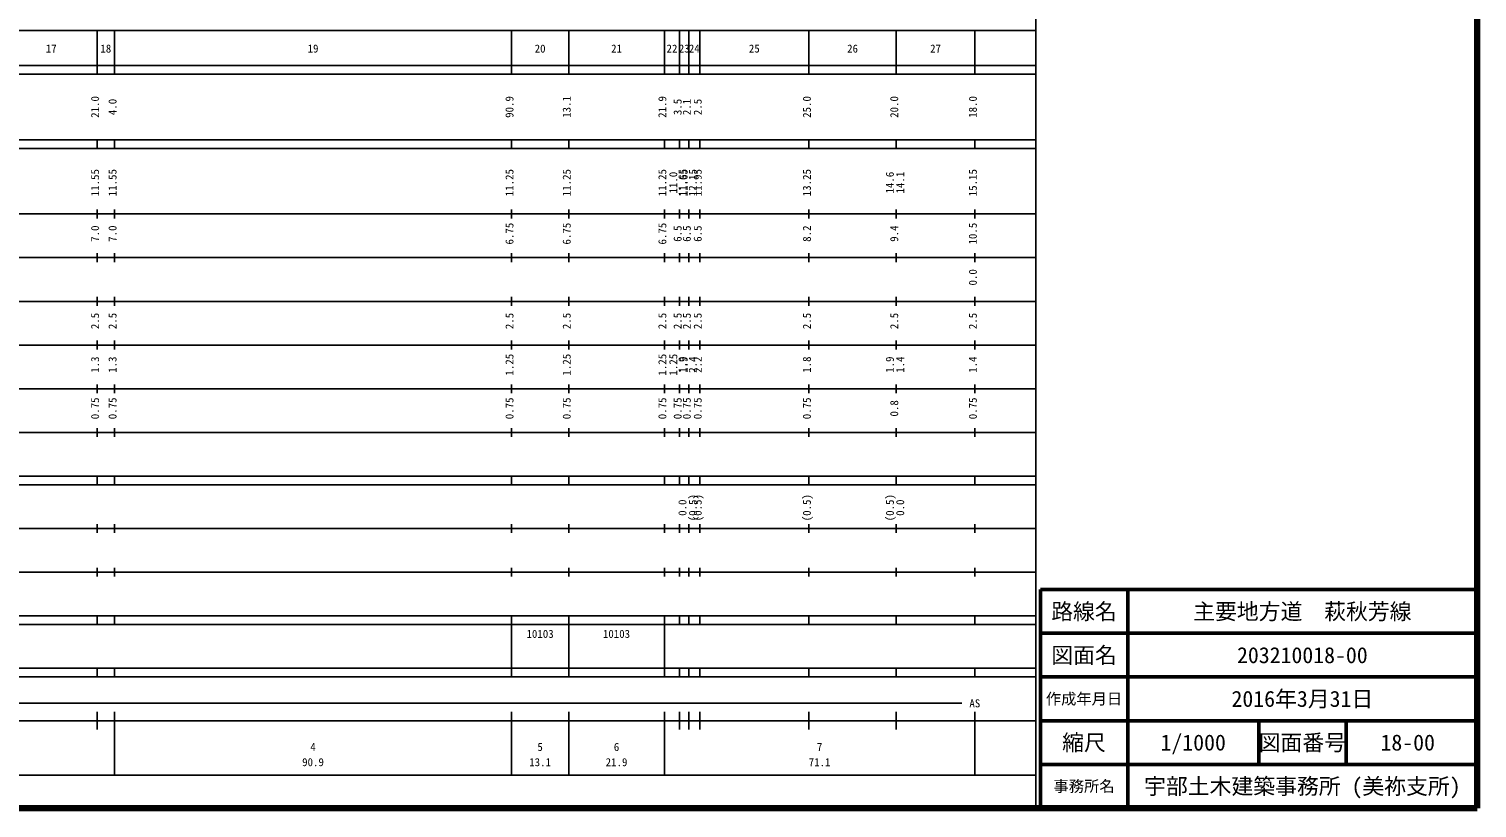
# Model space of a CAD drawing. Units: millimetres on the paper, enlarged 1000 times. Extents: x 40000 to 680000, y 20000 to 380000.
# Drawn here: x 348401 to 680000, y 20000 to 198357 of the extents above; entities that cross this region are included whole.
import ezdxf
from ezdxf.enums import TextEntityAlignment as Align

# ---------------------------------------------------------------- set-up
doc = ezdxf.new("R2010")
doc.units = ezdxf.units.MM
doc.header["$LTSCALE"] = 1000
for name, color, linetype, lineweight in [('M-TTL', 2, 'Continuous', 140), ('M-TTL-BAND', 7, 'Continuous', 25), ('M-TTL-FRAM', 2, 'Continuous', 50), ('M-TTL-LINE', 7, 'Continuous', 50)]:
    doc.layers.add(name, color=color, linetype=linetype, lineweight=lineweight)
doc.layers.add('M-TTL-TXT', color=7, linetype='Continuous')
doc.styles.add('ＭＳ ゴシック', font='')
doc.styles.get('ＭＳ ゴシック').set_extended_font_data('MS Gothic')

msp = doc.modelspace()

# ---------------------------------------------------------------- linework, layer by layer
at = {"layer": 'M-TTL'}
for p, q in [((680000, 20000), (680000, 380000)), ((40000, 20000), (680000, 20000))]:
    msp.add_line(p, q, dxfattribs=at)
at = {"layer": 'M-TTL-BAND'}
for p, q in [((579000, 20000), (579000, 370000)), ((68000, 198000), (579000, 198000)), ((364000, 188000), (364000, 198000)), ((368000, 188000), (368000, 198000)), ((458900, 188000), (458900, 198000)), ((472000, 188000), (472000, 198000)), ((493900, 188000), (493900, 198000)), ((497400, 188000), (497400, 198000)), ((499500, 188000), (499500, 198000)), ((502000, 188000), (502000, 198000)), ((527000, 188000), (527000, 198000)), ((547000, 188000), (547000, 198000)), ((565000, 188000), (565000, 198000)), ((40000, 190000), (579000, 190000)), ((40000, 188000), (579000, 188000)), ((40000, 173000), (579000, 173000)), ((364000, 171000), (364000, 173000)), ((368000, 171000), (368000, 173000)), ((458900, 171000), (458900, 173000)), ((472000, 171000), (472000, 173000)), ((493900, 171000), (493900, 173000)), ((497400, 171000), (497400, 173000)), ((499500, 171000), (499500, 173000)), ((502000, 171000), (502000, 173000)), ((527000, 171000), (527000, 173000)), ((547000, 171000), (547000, 173000)), ((565000, 171000), (565000, 173000)), ((40000, 171000), (579000, 171000)), ((40000, 156000), (579000, 156000)), ((364000, 155000), (364000, 157000)), ((368000, 155000), (368000, 157000)), ((458900, 155000), (458900, 157000)), ((472000, 155000), (472000, 157000)), ((493900, 155000), (493900, 157000)), ((497400, 155000), (497400, 157000)), ((499500, 155000), (499500, 157000)), ((502000, 155000), (502000, 157000)), ((527000, 155000), (527000, 157000)), ((547000, 155000), (547000, 157000)), ((565000, 155000), (565000, 157000)), ((46000, 146000), (579000, 146000)), ((364000, 145000), (364000, 147000)), ((368000, 145000), (368000, 147000)), ((458900, 145000), (458900, 147000)), ((472000, 145000), (472000, 147000)), ((493900, 145000), (493900, 147000)), ((497400, 145000), (497400, 147000)), ((499500, 145000), (499500, 147000)), ((502000, 145000), (502000, 147000)), ((527000, 145000), (527000, 147000)), ((547000, 145000), (547000, 147000)), ((565000, 145000), (565000, 147000)), ((52000, 136000), (579000, 136000)), ((364000, 135000), (364000, 137000)), ((368000, 135000), (368000, 137000)), ((458900, 135000), (458900, 137000)), ((472000, 135000), (472000, 137000)), ((493900, 135000), (493900, 137000)), ((497400, 135000), (497400, 137000)), ((499500, 135000), (499500, 137000)), ((502000, 135000), (502000, 137000)), ((527000, 135000), (527000, 137000)), ((547000, 135000), (547000, 137000)), ((565000, 135000), (565000, 137000)), ((364000, 125000), (364000, 127000)), ((368000, 125000), (368000, 127000)), ((458900, 125000), (458900, 127000)), ((472000, 125000), (472000, 127000)), ((493900, 125000), (493900, 127000)), ((497400, 125000), (497400, 127000)), ((499500, 125000), (499500, 127000)), ((502000, 125000), (502000, 127000)), ((527000, 125000), (527000, 127000)), ((547000, 125000), (547000, 127000)), ((565000, 125000), (565000, 127000)), ((46000, 126000), (579000, 126000)), ((364000, 115000), (364000, 117000)), ((368000, 115000), (368000, 117000)), ((458900, 115000), (458900, 117000)), ((472000, 115000), (472000, 117000)), ((493900, 115000), (493900, 117000)), ((497400, 115000), (497400, 117000)), ((499500, 115000), (499500, 117000)), ((502000, 115000), (502000, 117000)), ((527000, 115000), (527000, 117000)), ((547000, 115000), (547000, 117000)), ((565000, 115000), (565000, 117000)), ((52000, 116000), (579000, 116000)), ((364000, 105000), (364000, 107000)), ((368000, 105000), (368000, 107000)), ((458900, 105000), (458900, 107000)), ((472000, 105000), (472000, 107000)), ((493900, 105000), (493900, 107000)), ((497400, 105000), (497400, 107000)), ((499500, 105000), (499500, 107000)), ((502000, 105000), (502000, 107000)), ((527000, 105000), (527000, 107000)), ((547000, 105000), (547000, 107000)), ((565000, 105000), (565000, 107000)), ((46000, 106000), (579000, 106000)), ((40000, 96000), (579000, 96000)), ((40000, 94000), (579000, 94000)), ((364000, 94000), (364000, 96000)), ((368000, 94000), (368000, 96000)), ((458900, 94000), (458900, 96000)), ((472000, 94000), (472000, 96000)), ((493900, 94000), (493900, 96000)), ((497400, 94000), (497400, 96000)), ((499500, 94000), (499500, 96000)), ((502000, 94000), (502000, 96000)), ((527000, 94000), (527000, 96000)), ((547000, 94000), (547000, 96000)), ((565000, 94000), (565000, 96000)), ((49000, 84000), (579000, 84000)), ((364000, 83000), (364000, 85000)), ((368000, 83000), (368000, 85000)), ((458900, 83000), (458900, 85000)), ((472000, 83000), (472000, 85000)), ((493900, 83000), (493900, 85000)), ((497400, 83000), (497400, 85000)), ((499500, 83000), (499500, 85000)), ((502000, 83000), (502000, 85000)), ((527000, 83000), (527000, 85000)), ((547000, 83000), (547000, 85000)), ((565000, 83000), (565000, 85000)), ((40000, 74000), (579000, 74000)), ((364000, 73000), (364000, 75000)), ((368000, 73000), (368000, 75000)), ((458900, 73000), (458900, 75000)), ((472000, 73000), (472000, 75000)), ((493900, 73000), (493900, 75000)), ((497400, 73000), (497400, 75000)), ((499500, 73000), (499500, 75000)), ((502000, 73000), (502000, 75000)), ((527000, 73000), (527000, 75000)), ((547000, 73000), (547000, 75000)), ((565000, 73000), (565000, 75000)), ((40000, 64000), (579000, 64000)), ((364000, 62000), (364000, 64000)), ((368000, 62000), (368000, 64000)), ((458900, 62000), (458900, 64000)), ((472000, 62000), (472000, 64000)), ((493900, 62000), (493900, 64000)), ((497400, 62000), (497400, 64000)), ((499500, 62000), (499500, 64000)), ((502000, 62000), (502000, 64000)), ((527000, 62000), (527000, 64000)), ((547000, 62000), (547000, 64000)), ((565000, 62000), (565000, 64000)), ((40000, 62000), (579000, 62000)), ((458900, 52000), (458900, 62000)), ((472000, 52000), (472000, 62000)), ((472000, 52000), (472000, 62000)), ((493900, 52000), (493900, 62000)), ((40000, 52000), (579000, 52000)), ((40000, 50000), (579000, 50000)), ((364000, 50000), (364000, 52000)), ((368000, 50000), (368000, 52000)), ((458900, 50000), (458900, 52000)), ((472000, 50000), (472000, 52000)), ((493900, 50000), (493900, 52000)), ((497400, 50000), (497400, 52000)), ((499500, 50000), (499500, 52000)), ((502000, 50000), (502000, 52000)), ((527000, 50000), (527000, 52000)), ((547000, 50000), (547000, 52000)), ((565000, 50000), (565000, 52000)), ((71000, 44000), (562000, 44000)), ((40000, 40000), (579000, 40000)), ((364000, 38000), (364000, 42000)), ((368000, 27500), (368000, 42000)), ((458900, 27500), (458900, 42000)), ((472000, 27500), (472000, 42000)), ((493900, 27500), (493900, 42000)), ((497400, 38000), (497400, 42000)), ((499500, 38000), (499500, 42000)), ((502000, 38000), (502000, 42000)), ((527000, 38000), (527000, 42000)), ((547000, 38000), (547000, 42000)), ((565000, 27500), (565000, 42000)), ((68000, 27500), (579000, 27500))]:
    msp.add_line(p, q, dxfattribs=at)
at = {"layer": 'M-TTL-FRAM'}
for p, q in [((680000, 70000), (580000, 70000)), ((580000, 70000), (580000, 20000))]:
    msp.add_line(p, q, dxfattribs=at)
at = {"layer": 'M-TTL-LINE'}
for p, q in [((600000, 70000), (600000, 20000)), ((680000, 60000), (580000, 60000)), ((680000, 50000), (580000, 50000)), ((680000, 40000), (580000, 40000)), ((630000, 40000), (630000, 30000)), ((650000, 40000), (650000, 30000)), ((680000, 30000), (580000, 30000))]:
    msp.add_line(p, q, dxfattribs=at)

# ---------------------------------------------------------------- texts
at = {"layer": 'M-TTL-BAND', "style": 'ＭＳ ゴシック'}
for s, p in [('17', (353500, 192405)), ('18', (366000, 192405)), ('19', (413450, 192405)), ('20', (465450, 192405)), ('21', (482950, 192405)), ('22', (495650, 192405)), ('23', (498450, 192405)), ('24', (500750, 192405)), ('25', (514500, 192405)), ('26', (537000, 192405)), ('27', (556000, 192405)), ('AS', (565000, 42500)), ('4', (413450, 32523)), ('5', (465450, 32523)), ('6', (482950, 32523)), ('7', (529450, 32523)), ('90.9', (413450, 29033)), ('13.1', (465450, 29033)), ('21.9', (482950, 29033)), ('71.1', (529450, 29033))]:
    msp.add_text(s, height=1833, dxfattribs=at).set_placement(p, align=Align.BOTTOM_CENTER)
for s, p in [('21.0', (365000, 180500)), ('90.9', (459900, 180500)), ('13.1', (473000, 180500)), ('21.9', (494900, 180500)), ('25.0', (528000, 180500)), ('20.0', (548000, 180500)), ('18.0', (566000, 180500)), ('4.0', (369000, 180500)), ('3.5', (498400, 180500)), ('2.1', (500500, 180500)), ('2.5', (503000, 180500)), ('11.55', (365000, 163174)), ('11.55', (369000, 163174)), ('11.25', (459900, 163174)), ('11.25', (473000, 163174)), ('11.25', (494900, 163174)), ('11.65', (499500, 163174)), ('11.65', (499770, 163174)), ('12.15', (501870, 163174)), ('11.95', (503000, 163174)), ('13.25', (528000, 163174)), ('15.15', (566000, 163174)), ('11.0', (497400, 163174)), ('14.6', (547000, 163174)), ('14.1', (549370, 163174)), ('7.0', (365000, 151500)), ('7.0', (369000, 151500)), ('6.75', (459900, 151500)), ('6.75', (473000, 151500)), ('6.75', (494900, 151500)), ('6.5', (498400, 151500)), ('6.5', (500500, 151500)), ('6.5', (503000, 151500)), ('8.2', (528000, 151500)), ('9.4', (548000, 151500)), ('10.5', (566000, 151500)), ('0.0', (566000, 141500)), ('2.5', (365000, 131500)), ('2.5', (369000, 131500)), ('2.5', (459900, 131500)), ('2.5', (473000, 131500)), ('2.5', (494900, 131500)), ('2.5', (498400, 131500)), ('2.5', (500500, 131500)), ('2.5', (503000, 131500)), ('2.5', (528000, 131500)), ('2.5', (548000, 131500)), ('2.5', (566000, 131500)), ('1.3', (365000, 121500)), ('1.3', (369000, 121500)), ('1.25', (459900, 121500)), ('1.25', (473000, 121500)), ('1.25', (494900, 121500)), ('1.25', (497400, 121500)), ('1.9', (499500, 121500)), ('1.9', (499770, 121500)), ('2.4', (501870, 121500)), ('2.2', (503000, 121500)), ('1.8', (528000, 121500)), ('1.9', (547000, 121500)), ('1.4', (549370, 121500)), ('1.4', (566000, 121500)), ('0.75', (365000, 111500)), ('0.75', (369000, 111500)), ('0.75', (459900, 111500)), ('0.75', (473000, 111500)), ('0.75', (494900, 111500)), ('0.75', (498400, 111500)), ('0.75', (500500, 111500)), ('0.75', (503000, 111500)), ('0.75', (528000, 111500)), ('0.8', (548000, 111500)), ('0.75', (566000, 111500)), ('0.0', (499500, 88764)), ('(0.5)', (501870, 88764)), ('(0.5)', (503000, 88764)), ('(0.5)', (528000, 88764)), ('(0.5)', (547000, 88764)), ('0.0', (549370, 88764))]:
    msp.add_text(s, height=1833, rotation=90, dxfattribs=at).set_placement(p, align=Align.BOTTOM_CENTER)
for p in [(462325, 58405), (479825, 58405)]:
    msp.add_text('10103', height=1833, dxfattribs=at).set_placement(p, align=Align.BOTTOM_LEFT)
at = {"layer": 'M-TTL-TXT', "style": 'ＭＳ ゴシック'}
for s, height, p in [('路線名', 3666, (590000, 65000)), ('路線名', 3666, (590000, 65000)), ('主要地方道\u3000萩秋芳線', 3666, (640000, 65000)), ('図面名', 3666, (590000, 55000)), ('図面名', 3666, (590000, 55000)), ('203210018-00', 3666, (640000, 55000)), ('作成年月日', 2566, (590000, 45000)), ('作成年月日', 2566, (590000, 45000)), ('2016年3月31日', 3666, (640000, 45000)), ('縮尺', 3666, (590000, 35000)), ('縮尺', 3666, (590000, 35000)), ('1/1000', 3666, (615000, 35000)), ('図面番号', 3666, (640000, 35000)), ('図面番号', 3666, (640000, 35000)), ('18-00', 3666, (664125, 35000)), ('事務所名', 2566, (590000, 25000)), ('事務所名', 2566, (590000, 25000)), ('宇部土木建築事務所 (美祢支所)', 3666, (640000, 25000))]:
    msp.add_text(s, height=height, dxfattribs=at).set_placement(p, align=Align.MIDDLE_CENTER)

doc.saveas('drawing.dxf')
